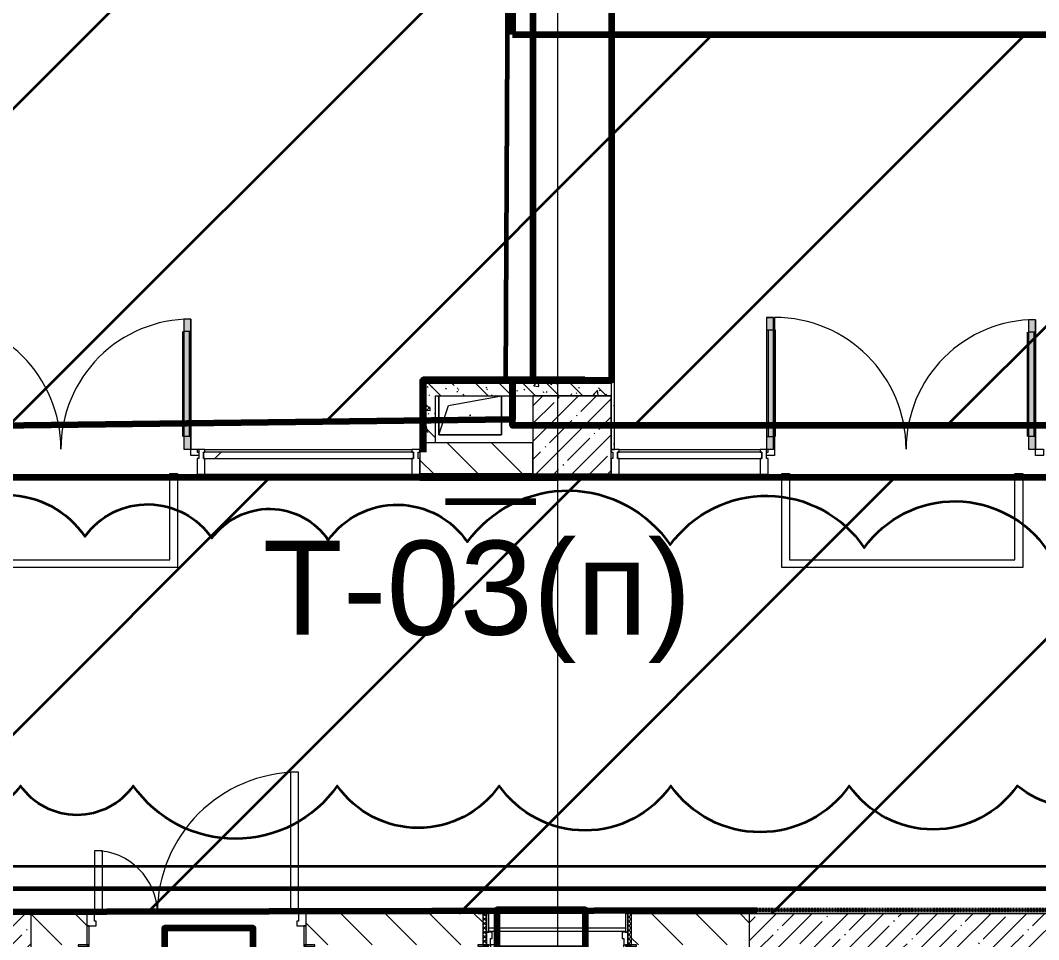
# Model space of a CAD drawing. Header units: millimetres. Extents: x -249154 to 415037, y -45458 to 354837.
# Drawn here: x 107346 to 113840, y 10297 to 16157 of the extents above; entities that cross this region are included whole.
import ezdxf

# ---------------------------------------------------------------- set-up
doc = ezdxf.new("R2010")
doc.units = ezdxf.units.MM
doc.linetypes.add('200_ШТРИХ__ш1_п0_6_', pattern=[320, 200, -120])
doc.linetypes.add('Штрих короткий', pattern=[600, 300, -300])
for name, color, linetype, lineweight in [('0) НЗ Ремонт штукатурка', 6, 'Continuous', 60), ('2)1 штукатурка', 4, 'Continuous', 35), ('3.3) Шпаклевка баз. фин. WD5-13', 160, 'Continuous', 140), ('3.4) Ремонт базовой шпаклевки', 6, 'Continuous', 60), ('3.4) Шп. баз 4 в 525 поз 4838м2', 160, 'Continuous', 140), ('3.4) Шп. фин 4 в 529 поз 11227м2', 6, 'Continuous', 140), ('4) демонтаж НЗ №2', 1, 'Continuous', 35), ('4.1) Дм уборка мусора НЗ 2', 20, 'Continuous', 35), ('4.4) РВР ремонт Штукатурки', 160, 'зигзаг', 35), ('501 заделка отвертсии ком', 5, 'Continuous', 158), ('549 штукатурка гипсом', 40, 'Continuous', 60), ('666 покраска FK1', 211, 'Continuous', 60), ('839 штук откосы', 3, 'Continuous', 158), ('874 шпакл откосы', 5, 'Continuous', 158), ('923 Люки', 170, 'Continuous', 120), ('A-DETL-GENF', 7, 'Continuous', 9), ('A-DOOR-2', 7, 'Continuous', 5), ('A-DOOR-FRAM-2', 7, 'Continuous', 5), ('A-FLOR', 7, 'Continuous', 9), ('A-GENM', 7, 'Continuous', 9), ('A-GLAZ-CURT', 7, 'Continuous', 9), ('A-GLAZ-CURT-1', 7, 'Continuous', 5), ('A-GLAZ-CURT-2', 7, 'Continuous', 20), ('A-GLAZ-CWMG', 7, 'Continuous', 9), ('A-GLAZ-CWMG-1', 7, 'Continuous', 20), ('A-WALL', 7, 'Continuous', 5), ('I-WALL', 7, 'Continuous', 5), ('S-COLS', 7, 'Continuous', 9), ('S-COLS-1', 7, 'Continuous', 5), ('Оси', 7, 'Continuous', 9)]:
    doc.layers.add(name, color=color, linetype=linetype, lineweight=lineweight)
for name, color, linetype, lineweight, true_color in [('A-DOOR-1', 7, 'Continuous', 5, 0xc0c0c0), ('A-DOOR-FRAM-1', 7, 'Continuous', 5, 0xc0c0c0), ('A-WALL-1', 9, 'Continuous', 5, 0x808080), ('A-WALL-FNSH-1', 9, 'Continuous', 5, 0x808080)]:
    doc.layers.add(name, color=color, linetype=linetype, lineweight=lineweight, true_color=true_color)
doc.layers.add('A-FLOR-PATT-1', color=7, linetype='Continuous', lineweight=9, true_color=0xeef6ff, transparency=0.5)
doc.styles.get("Standard").update_dxf_attribs({"font": 'arial.ttf'})
doc.linetypes.add('зигзаг', pattern='A,0.00254,-5.08,[131,ltypeshp.shx,S=5.08,R=0,X=-5.08,Y=0],-10.16,[131,ltypeshp.shx,S=5.08,R=180,X=5.08,Y=0],-5.08', length=20.32254)
pattern_1 = [(45, (64.7, -136.06), (-114.04925, 114.04925), []), (45, (178.75, -136.06), (-114.04925, 114.04925), [201.612, -40.322, 6.706, -33.617])]
pattern_2 = [(135, (64.7, -136.06), (-141.42136, -141.42136), [])]
pattern_3 = [(135, (64.7, -136.06), (-150.8683, -150.8683), [213.36, -35.56, 7.112, -35.56]), (135, (64.7, 14.71), (-150.8683, -150.8683), []), (50, (64.7, -136.06), (255.05767, -22.3145), [26.67, -293.37]), (355, (64.7, -136.06), (-49.3404, 267.47914), [21.336, -234.696]), (100.451, (85.96, -137.92), (205.71947, 245.16356), [22.666, -249.326]), (46.184, (64.7, -64.94), (379.511, -58.86), [40.005, -440.055]), (96.636, (96.33, -69.85), (332.3634, 346.3991), [33.999, -373.989]), (351.184, (64.7, -64.94), (332.3669, 346.3953), [32.004, -352.044]), (21, (100.26, -82.72), (212.26017, -143.17112), [26.67, -293.37]), (326, (100.26, -82.72), (86.52236, 257.86323), [21.336, -234.696]), (71.451, (117.95, -94.65), (298.78395, 114.6901), [22.666, -249.326]), (37.5, (64.7, -136.06), (4.32385, 118.37751), [6.706, -225.146, 6.706, -231.546, -235.585]), (37.5, (64.7, -136.06), (4.32385, 118.37751), [-470.103, 6.706, -228.879]), (7.5, (64.7, -136.06), (93.54758, 140.2533), [6.706, -129.134, 6.706, -219.812, -89.789]), (7.5, (64.7, -136.06), (93.54758, 140.2533), [-362.356, 6.706, -83.083]), (327.5, (-14.6, -136.06), (189.82734, -8.02019), [6.706, -82.194, 6.706, -270.662, -368.046]), (327.5, (-14.6, -136.06), (189.82734, -8.02019), [-366.268, 6.706, -361.34]), (317.5, (-50.16, -136.06), (207.38114, 35.59764), [6.706, -108.864, 6.706, -177.495, -261.366]), (317.5, (-50.16, -136.06), (207.38114, 35.59764), [-299.771, 6.706, -254.66])]
pattern_4 = [(0, (64.7, -136.06), (243.84, 60.96), [20.117, -162.763, 20.117, -162.763, -975.36]), (0, (64.7, -136.06), (243.84, 60.96), [-365.76, 20.117, -345.643, 20.117, -162.763, -426.72]), (0, (64.7, -136.06), (243.84, 60.96), [-914.4, 20.117, -101.803, 20.117, -284.683]), (120, (156.14, -105.58), (-174.71291, 180.691634), [20.117, -162.763, 20.117, -162.763, -975.36]), (120, (156.14, -105.58), (-174.71291, 180.691634), [-365.76, 20.117, -345.643, 20.117, -162.763, -426.72]), (120, (156.14, -105.58), (-174.71291, 180.691634), [-914.4, 20.117, -101.803, 20.117, -284.683]), (240, (186.62, 16.34), (-69.12709, -241.651634), [20.117, -162.763, 20.117, -162.763, -975.36]), (240, (186.62, 16.34), (-69.12709, -241.651634), [-365.76, 20.117, -345.643, 20.117, -162.763, -426.72]), (240, (186.62, 16.34), (-69.12709, -241.651634), [-914.4, 20.117, -101.803, 20.117, -284.683])]

# ---------------------------------------------------------------- blocks, each defined once
blk = doc.blocks.new('110_Дверь_СКБ_1Ст_Внутренняя1 - Д-8 950x2100h_охрана-V22-Объем проектирования 1 этажа')
at = {"layer": 'A-DOOR-2'}
h = blk.add_hatch(dxfattribs=at)
h.set_pattern_fill('FP_33', color=256, style=0, pattern_type=2)
h.set_pattern_definition([(135, (1826.41, 164.685), (-14.14214, -14.14214), []), (225, (1826.41, 164.685), (14.14214, -14.14214), [])])
h.paths.add_polyline_path([(487.5, 100), (462.5, 100), (462.5, -100), (487.5, -100), (487.5, 13.7)])
at = {"layer": 'A-DOOR-FRAM-2'}
h = blk.add_hatch(dxfattribs=at)
h.set_pattern_fill('FP_34', color=256, style=0, pattern_type=2)
h.set_pattern_definition([(45, (-296.384, 164.685), (-14.1421, 14.1421), []), (135, (-296.384, 164.685), (-14.1421, -14.1421), [])])
h.paths.add_polyline_path([(-437.5, 100), (-462.5, 100), (-462.5, -100), (-437.5, -100), (-437.5, 16.5)])
at = {"layer": 'A-DOOR-1'}
for p, q in [((437.5, 950), (397.5, 950)), ((397.5, 950), (397.5, 100)), ((437.5, 100), (437.5, 950)), ((397.5, 100), (437.5, 100))]:
    blk.add_line(p, q, dxfattribs=at)
blk.add_arc((437.5, 100), 850, 90, 180, dxfattribs=at)
at = {"layer": 'A-DOOR-FRAM-1'}
for p, q in [((-422.5, 108), (-492.5, 108)), ((-492.5, 108), (-492.5, 100)), ((-492.5, 100), (-422.5, 100)), ((-437.5, 100), (-462.5, 100)), ((-462.5, 100), (-462.5, -100)), ((-412.5, 100), (-437.5, 100)), ((-437.5, 100), (-437.5, 20)), ((-437.5, -100), (-437.5, 100)), ((-422.5, 100), (-437.5, 100)), ((-437.5, 100), (-437.5, 99)), ((-437.5, 99), (-422.5, 99)), ((-422.5, 100), (-422.5, 108)), ((-422.5, 99), (-422.5, 100)), ((-412.5, 60), (-412.5, 100)), ((437.5, 100), (437.5, 60)), ((462.5, 100), (437.5, 100)), ((517.5, 108), (447.5, 108)), ((447.5, 108), (447.5, 100)), ((462.5, 100), (447.5, 100)), ((447.5, 100), (447.5, 99)), ((447.5, 100), (517.5, 100)), ((447.5, 99), (462.5, 99)), ((462.5, 20), (462.5, 100)), ((487.5, 100), (462.5, 100)), ((462.5, 100), (462.5, -100)), ((462.5, 99), (462.5, 100)), ((487.5, -100), (487.5, 100)), ((517.5, 100), (517.5, 108)), ((-437.5, 20), (-402.5, 20)), ((-422.5, 20), (-437.5, 20)), ((-437.5, 20), (-437.5, -100)), ((-422.5, -100), (-422.5, 20)), ((-402.5, 60), (-412.5, 60)), ((-402.5, 20), (-402.5, 60)), ((437.5, 60), (427.5, 60)), ((427.5, 60), (427.5, 20)), ((427.5, 20), (462.5, 20)), ((462.5, 20), (447.5, 20)), ((447.5, 20), (447.5, -100)), ((462.5, -100), (462.5, 20)), ((-422.5, -100), (-492.5, -100)), ((-492.5, -100), (-492.5, -108)), ((-492.5, -108), (-422.5, -108)), ((-462.5, -100), (-437.5, -100)), ((-437.5, -100), (-422.5, -100)), ((-422.5, -108), (-422.5, -100)), ((447.5, -100), (462.5, -100)), ((517.5, -100), (447.5, -100)), ((447.5, -100), (447.5, -108)), ((447.5, -108), (517.5, -108)), ((462.5, -100), (487.5, -100)), ((517.5, -108), (517.5, -100))]:
    blk.add_line(p, q, dxfattribs=at)
blk = doc.blocks.new('110_Дверь_СКБ_2Ст - Д-2а_л_ Из коридора на лестницу-32216062-Объем проектирования 1 этажа')
at = {"layer": 'A-DOOR-1'}
for p, q in [((662.5, 1000), (612.5, 1000)), ((612.5, 1000), (612.5, 100)), ((662.5, 100), (662.5, 1000)), ((-637.5, 500), (-637.5, 100)), ((-587.5, 500), (-637.5, 500)), ((-587.5, 100), (-587.5, 500)), ((-637.5, 100), (-587.5, 100)), ((612.5, 100), (662.5, 100))]:
    blk.add_line(p, q, dxfattribs=at)
for centre, radius, start, end in [((662.5, 100), 900, 90, 180), ((-637.5, 100), 400, 360, 90)]:
    blk.add_arc(centre, radius, start, end, dxfattribs=at)
at = {"layer": 'A-DOOR-FRAM-1'}
for p, q in [((-672.5, 108), (-742.5, 108)), ((-742.5, 108), (-742.5, 100)), ((-742.5, 100), (-672.5, 100)), ((-637.5, 100), (-687.5, 100)), ((-687.5, 100), (-687.5, 20)), ((-672.5, 100), (-672.5, 108)), ((-637.5, 50), (-637.5, 100)), ((662.5, 100), (662.5, 50)), ((712.5, 100), (662.5, 100)), ((767.5, 108), (697.5, 108)), ((697.5, 108), (697.5, 100)), ((697.5, 100), (767.5, 100)), ((712.5, 20), (712.5, 100)), ((767.5, 100), (767.5, 108)), ((-687.5, 20), (-627.5, 20)), ((-672.5, 20), (-687.5, 20)), ((-687.5, 20), (-687.5, -100)), ((-672.5, -100), (-672.5, 20)), ((-627.5, 50), (-637.5, 50)), ((-627.5, 20), (-627.5, 50)), ((662.5, 50), (652.5, 50)), ((652.5, 50), (652.5, 20)), ((652.5, 20), (712.5, 20)), ((712.5, 20), (697.5, 20)), ((697.5, 20), (697.5, -100)), ((712.5, -100), (712.5, 20)), ((-672.5, -100), (-742.5, -100)), ((-742.5, -100), (-742.5, -108)), ((-742.5, -108), (-672.5, -108)), ((-687.5, -100), (-672.5, -100)), ((-672.5, -108), (-672.5, -100)), ((697.5, -100), (712.5, -100)), ((767.5, -100), (697.5, -100)), ((697.5, -100), (697.5, -108)), ((697.5, -108), (767.5, -108)), ((767.5, -108), (767.5, -100))]:
    blk.add_line(p, q, dxfattribs=at)
blk = doc.blocks.new('Прямоугольный импост - Импост структурный с накладкой - 160мм Темный-32354018-Объем проектирования 1 этажа')
at = {"layer": 'A-GLAZ-CWMG'}
for p, q in [((108459, 13557), (109779, 13557)), ((108459, 13400), (109779, 13400))]:
    blk.add_line(p, q, dxfattribs=at)
blk = doc.blocks.new('Дверь_Витражная_остекление_ - ВВ-12 остекление-32353611-Объем проектирования 1 этажа')
at = {"layer": 'A-DETL-GENF'}
for p, q in [((-789.5, -20), (-834.5, -20)), ((-834.5, -849), (-834.5, -20)), ((-789.5, -20), (-834.5, -20)), ((-834.5, -20), (-834.5, -849)), ((-789.5, -849), (-789.5, -20)), ((-789.5, -849), (-789.5, -20)), ((839.5, -860), (839.5, -20)), ((839.5, -20), (839.5, -860)), ((884.5, -860), (884.5, -20)), ((884.5, -860), (884.5, -20)), ((-834.5, -100), (-789.5, -100)), ((-824.5, -769), (-824.5, -100)), ((-780.5, -769), (-780.5, -100)), ((830.5, -780), (830.5, -100)), ((884.5, -100), (839.5, -100)), ((874.5, -780), (874.5, -100)), ((-834.5, -769), (-789.5, -769)), ((884.5, -780), (839.5, -780)), ((-834.5, -849), (-789.5, -849)), ((-834.5, -849), (-789.5, -849)), ((884.5, -860), (839.5, -860)), ((839.5, -860), (884.5, -860))]:
    blk.add_line(p, q, dxfattribs=at)
at = {"layer": 'A-DOOR-1'}
for p, q in [((-884.5, 20), (-834.5, 20)), ((-884.5, -20), (-884.5, 20)), ((-834.5, 20), (-834.5, -20)), ((834.5, 20), (884.5, 20)), ((834.5, -20), (834.5, 20)), ((884.5, 20), (884.5, -20)), ((-834.5, -20), (-884.5, -20)), ((-834.5, -849), (-834.5, -20)), ((834.5, -860), (834.5, -20)), ((884.5, -20), (834.5, -20))]:
    blk.add_line(p, q, dxfattribs=at)
for centre, radius, start, end in [((-834.5, -20), 829, 270, 0), ((834.5, -20), 840, 180, 270)]:
    blk.add_arc(centre, radius, start, end, dxfattribs=at)
blk = doc.blocks.new('Прямоугольный импост - Импост структурный с накладкой - 160мм Темный-V112-Объем проектирования 1 этажа')
at = {"layer": 'A-GLAZ-CWMG-1'}
for p, q in [((-25, 0), (-25, 17)), ((-25, 17), (25, 17)), ((-15, 0), (-25, 0)), ((-15, -40), (-15, 0)), ((25, 0), (15, 0)), ((15, 0), (15, -40)), ((25, 17), (25, 0)), ((-25, -140), (-25, -40)), ((-25, -40), (-15, -40)), ((15, -40), (25, -40)), ((25, -40), (25, -140)), ((25, -140), (-25, -140))]:
    blk.add_line(p, q, dxfattribs=at)
blk = doc.blocks.new('Системная панель - Стекло - 40мм-32353599-Объем проектирования 1 этажа')
at = {"layer": 'A-GLAZ-CURT-1'}
h = blk.add_hatch(dxfattribs=at)
h.set_pattern_fill('FP_131', color=256, style=0, pattern_type=2)
h.set_pattern_definition([(225, (109319, 13340), (565.6854, -565.6854), [400, -1200]), (225, (109719, 13540), (565.6854, -565.6854), [1200, -400]), (225, (108919, 13740), (565.6854, -565.6854), [400, -1200])])
h.paths.add_polyline_path([(670, 40), (-670, 40), (-670, 0), (670, 0)])
at = {"layer": 'A-GLAZ-CURT-2'}
for p, q in [((670, 40), (-670, 40)), ((-670, 40), (-670, 0)), ((-670, 0), (670, 0)), ((670, 0), (670, 40))]:
    blk.add_line(p, q, dxfattribs=at)
blk = doc.blocks.new('Прямоугольный импост - Импост структурный с накладкой - 160мм Темный-V113-Объем проектирования 1 этажа')
at = {"layer": 'A-GLAZ-CWMG-1'}
for p, q in [((-50, 0), (-50, 17)), ((-50, 17), (0, 17)), ((-40, 0), (-50, 0)), ((-40, -40), (-40, 0)), ((0, 0), (-10, 0)), ((-10, 0), (-10, -40)), ((0, 17), (0, 0)), ((-50, -140), (-50, -40)), ((-50, -40), (-40, -40)), ((-10, -40), (0, -40)), ((0, -40), (0, -140)), ((0, -140), (-50, -140))]:
    blk.add_line(p, q, dxfattribs=at)
blk = doc.blocks.new('GM_Отверстие прямоугольное _в плите_ - Отверстие-V201-Объем проектирования 1 этажа')
at = {"layer": 'A-GENM'}
for p, q in [((-200, -125), (-200, 125)), ((-200, 125), (-200, -125)), ((-137.5, 62.5), (200, 125)), ((200, 125), (200, -125)), ((200, -125), (200, 125)), ((-200, -125), (-137.5, 62.5)), ((200, -125), (-200, -125)), ((-200, -125), (200, -125))]:
    blk.add_line(p, q, dxfattribs=at)
for start, end in [(360, 180), (180, 360)]:
    blk.add_arc((0, 0), 2.5, start, end, dxfattribs=at)
blk = doc.blocks.new('Системная панель - Стекло - 40мм-32354452-Объем проектирования 1 этажа')
at = {"layer": 'A-GLAZ-CURT-1'}
h = blk.add_hatch(dxfattribs=at)
h.set_pattern_fill('FP_190', color=256, style=0, pattern_type=2)
h.set_pattern_definition([(225, (111750.2, 13340), (565.6854, -565.6854), [400, -1200]), (225, (112150.2, 13540), (565.6854, -565.6854), [1200, -400]), (225, (111350.2, 13740), (565.6854, -565.6854), [400, -1200])])
h.paths.add_polyline_path([(460.2, 40), (-460.2, 40), (-459.8, 0), (460.2, 0), (460.2, 20.1)])
at = {"layer": 'A-GLAZ-CURT-2'}
for p, q in [((460.2, 40), (-460.2, 40)), ((-460.2, 40), (-460.2, 0)), ((-460.2, 0), (460.2, 0)), ((460.2, 0), (460.2, 40))]:
    blk.add_line(p, q, dxfattribs=at)
blk = doc.blocks.new('Прямоугольный импост - Импост структурный с накладкой - 160мм Темный-32355003-Объем проектирования 1 этажа')
at = {"layer": 'A-GLAZ-CWMG'}
for p, q in [((111100, 13557), (112000.4, 13557)), ((111100, 13400), (112000.4, 13400))]:
    blk.add_line(p, q, dxfattribs=at)
blk = doc.blocks.new('Прямоугольный импост - Импост структурный с накладкой - 160мм Темный-30755595-Объем проектирования 1 этажа')
at = {"layer": 'A-GLAZ-CWMG-1'}
for p, q in [((0, 17), (-50, 17)), ((-50, 17), (-50, 0)), ((-50, 0), (-40, 0)), ((-40, 0), (-40, -40)), ((-10, -40), (-10, 0)), ((-10, 0), (0, 0)), ((0, 0), (0, 17)), ((-40, -40), (-50, -40)), ((-50, -40), (-50, -140)), ((0, -40), (-10, -40)), ((0, -140), (0, -40)), ((-50, -140), (0, -140))]:
    blk.add_line(p, q, dxfattribs=at)
blk = doc.blocks.new('Дверь_Витражная_остекление_ - ВВ-13 остекление-32355241-Объем проектирования 1 этажа')
at = {"layer": 'A-DETL-GENF'}
for p, q in [((-787.5, -20), (-832.5, -20)), ((-832.5, -845), (-832.5, -20)), ((-787.5, -20), (-832.5, -20)), ((-832.5, -20), (-832.5, -845)), ((-787.5, -845), (-787.5, -20)), ((-787.5, -845), (-787.5, -20)), ((837.5, -860), (837.5, -20)), ((837.5, -20), (837.5, -860)), ((882.5, -860), (882.5, -20)), ((882.5, -860), (882.5, -20)), ((-832.5, -100), (-787.5, -100)), ((-822.5, -765), (-822.5, -100)), ((-778.5, -765), (-778.5, -100)), ((828.5, -780), (828.5, -100)), ((882.5, -100), (837.5, -100)), ((872.5, -780), (872.5, -100)), ((-832.5, -765), (-787.5, -765)), ((882.5, -780), (837.5, -780)), ((-832.5, -845), (-787.5, -845)), ((-832.5, -845), (-787.5, -845)), ((882.5, -860), (837.5, -860)), ((837.5, -860), (882.5, -860))]:
    blk.add_line(p, q, dxfattribs=at)
at = {"layer": 'A-DOOR-1'}
for p, q in [((-882.5, 20), (-832.5, 20)), ((-882.5, -20), (-882.5, 20)), ((-832.5, 20), (-832.5, -20)), ((832.5, 20), (882.5, 20)), ((832.5, -20), (832.5, 20)), ((882.5, 20), (882.5, -20)), ((-832.5, -20), (-882.5, -20)), ((-832.5, -845), (-832.5, -20)), ((832.5, -860), (832.5, -20)), ((882.5, -20), (832.5, -20))]:
    blk.add_line(p, q, dxfattribs=at)
for centre, radius, start, end in [((-832.5, -20), 825, 270, 0), ((832.5, -20), 840, 180, 270)]:
    blk.add_arc(centre, radius, start, end, dxfattribs=at)

msp = doc.modelspace()

# ---------------------------------------------------------------- hatches: boundary and pattern name
at = {"layer": '4.1) Дм уборка мусора НЗ 2'}
h = msp.add_hatch(dxfattribs=at)
h.set_pattern_fill('ANSI31', color=1, scale=444)
h.paths.add_polyline_path([(117765.4, 16067), (110485.5, 16067), (110485.5, 20908.2), (108564, 20884.4), (108554.7, 20617.9), (108194.7, 20630.4), (108194.7, 20879.9), (101482.7, 20796.7), (101235.7, 20791.1), (101235.7, 20616.9), (100913.2, 20616.9), (100913.2, 17613.9), (101462.7, 17593.9), (101511.7, 13502), (105598.3, 13552.6), (105614.7, 13864.9), (106135.7, 13863.9), (106135.7, 13559.3), (109914.7, 13606.1), (109914.7, 13864.9), (110485.5, 13864.9), (110485.5, 13573.4), (117765.4, 13573.4)])
h = msp.add_hatch(dxfattribs=at)
h.set_pattern_fill('ANSI31', color=1, scale=444)
h.paths.add_polyline_path([(120423.7, 13242.9), (101674.7, 13242.9), (101674.7, 10463.9), (120423.7, 10463.9)])
at = {"layer": 'A-FLOR-PATT-1'}
h = msp.add_hatch(color=256, dxfattribs=at)
h.paths.add_polyline_path([(113775.2, 13423.9), (113820.2, 13423.9), (113820.2, 14248.9), (113775.2, 14248.9), (113775.2, 13459.9)])
h.paths.add_polyline_path([(112105.2, 13423.9), (112150.2, 13423.9), (112150.2, 14263.9), (112105.2, 14263.9), (112105.2, 13636.4)])
h.paths.add_polyline_path([(108433.7, 13423.9), (108433.7, 14252.9), (108388.7, 14252.9), (108388.7, 13423.9)])
h.paths.add_polyline_path([(106759.7, 13423.9), (106759.7, 14263.9), (106714.7, 14263.9), (106714.7, 13423.9)])
h.paths.add_polyline_path([(105374.7, 13423.9), (105374.7, 14254.9), (105329.7, 14254.9), (105329.7, 13423.9)])
h.paths.add_polyline_path([(103653.7, 13423.9), (103698.7, 13423.9), (103698.7, 14263.9), (103653.7, 14263.9), (103653.7, 13571.3)])
at = {"layer": 'I-WALL'}
h = msp.add_hatch(dxfattribs=at)
h.set_pattern_fill('FP_191', color=256, style=0, pattern_type=2)
h.set_pattern_definition(pattern_4)
h.paths.add_polyline_path([(109894.7, 13463.9), (109914.7, 13463.9), (109914.7, 13863.9), (109894.7, 13863.9), (109894.7, 13636.4)])
h = msp.add_hatch(dxfattribs=at)
h.set_pattern_fill('FP_191', color=256, style=0, pattern_type=2)
h.set_pattern_definition(pattern_4)
h.paths.add_polyline_path([(109994.7, 13843.9), (111134.7, 13843.9), (111134.7, 13863.9), (109914.7, 13863.9), (109914.7, 13843.9)])
h = msp.add_hatch(dxfattribs=at)
h.set_pattern_fill('FP_41', color=256, style=0, pattern_type=2)
h.set_pattern_definition(pattern_3)
h.paths.add_polyline_path([(109914.7, 13463.9), (109994.7, 13463.9), (109994.7, 13843.9), (109914.7, 13843.9), (109914.7, 13636.4)])
h = msp.add_hatch(dxfattribs=at)
h.set_pattern_fill('FP_41', color=256, style=0, pattern_type=2)
h.set_pattern_definition(pattern_3)
h.paths.add_polyline_path([(109994.7, 13763.9), (111114.7, 13763.9), (111114.7, 13843.9), (109994.7, 13843.9)])
h = msp.add_hatch(dxfattribs=at)
h.set_pattern_fill('FP_191', color=256, style=0, pattern_type=2)
h.set_pattern_definition(pattern_4)
h.paths.add_polyline_path([(111134.7, 13420.9), (111134.7, 13843.9), (111114.7, 13843.9), (111114.7, 13420.9)])
h = msp.add_hatch(dxfattribs=at)
h.set_pattern_fill('FP_23', color=256, style=0, pattern_type=2)
h.set_pattern_definition(pattern_2)
h.paths.add_polyline_path([(110614.7, 13263.9), (110614.7, 13463.9), (109893.7, 13463.9), (109894.7, 13263.9), (110115.8, 13263.9)])
h.paths.add_polyline_path([(106114.7, 13263.9), (106674.7, 13263.9), (106674.7, 13463.9), (106114.7, 13463.9)])
h.paths.add_polyline_path([(105614.7, 13263.9), (105614.7, 13463.9), (105464.7, 13463.9), (105464.7, 13263.9), (105594.7, 13263.9)])
h.paths.add_polyline_path([(101462.7, 13263.9), (101462.7, 13463.9), (101164.7, 13463.9), (101164.7, 13263.9), (101262.7, 13263.9)])
h = msp.add_hatch(dxfattribs=at)
h.set_pattern_fill('FP_191', color=256, style=0, pattern_type=2)
h.set_pattern_definition(pattern_4)
h.paths.add_polyline_path([(110686.7, 13243.9), (111114.7, 13243.9), (111114.7, 13263.9), (109914.7, 13263.9), (109914.7, 13243.9), (110614.7, 13243.9)])
h = msp.add_hatch(dxfattribs=at)
h.set_pattern_fill('FP_191', color=256, style=0, pattern_type=2)
h.set_pattern_definition(pattern_4)
h.paths.add_polyline_path([(119394.7, 10463.9), (121254.7, 10463.9), (121254.6, 10483.9), (111244.7, 10483.9), (111244.7, 10471.9), (111274.7, 10471.9), (111274.7, 10463.9), (118009.5, 10463.9)])
h.paths.add_polyline_path([(109224.7, 10463.9), (110264.7, 10463.9), (110264.7, 10471.9), (110294.7, 10471.9), (110294.7, 10483.9), (109194.7, 10483.9), (109194.7, 10471.9), (109224.7, 10471.9), (109224.7, 10464.5)])
h.paths.add_polyline_path([(107194.7, 10463.9), (107714.7, 10464.2), (107714.7, 10471.9), (107744.7, 10471.9), (107744.7, 10483.9), (105159.7, 10483.9), (105159.7, 10471.9), (105189.7, 10471.9), (105189.7, 10463.9), (107021.2, 10463.9)])
h.paths.add_polyline_path([(102895.1, 10463.9), (103679.7, 10464.2), (103679.7, 10471.9), (103709.7, 10471.9), (103709.7, 10483.9), (100893.7, 10483), (100873.7, 10463.9), (101674.7, 10463.9)])
h.paths.add_polyline_path([(100873.7, 10463.9), (100893.7, 10483.9), (100873.7, 10483.9)])
h = msp.add_hatch(dxfattribs=at)
h.set_pattern_fill('FP_1', color=256, style=0, pattern_type=2)
h.set_pattern_definition(pattern_1)
h.paths.add_polyline_path([(107414.7, 2263.9), (107414.7, 10243.9), (107194.7, 10263.9), (107194.7, 2263.9), (107414.5, 2263.9)])
h.paths.add_polyline_path([(107414.7, 10243.9), (107414.7, 10463.9), (107194.7, 10463.9), (107194.7, 10263.9)])
h = msp.add_hatch(dxfattribs=at)
h.set_pattern_fill('FP_23', color=256, style=0, pattern_type=2)
h.set_pattern_definition(pattern_2)
h.paths.add_polyline_path([(119414.7, 10263.9), (121274.7, 10263.9), (121274.7, 10463.9), (119394.7, 10463.9), (119394.7, 10263.9), (119399.6, 10263.9)])
h.paths.add_polyline_path([(111274.7, 10263.9), (111994.7, 10263.9), (111994.7, 10463.9), (111244.7, 10463.9), (111244.7, 10263.9)])
h.paths.add_polyline_path([(110194.7, 10263.9), (110294.7, 10263.9), (110294.7, 10463.9), (109169.7, 10463.9), (109169.7, 10263.9), (110115.8, 10263.9)])
h.paths.add_polyline_path([(107745.5, 10263.9), (107769.7, 10263.9), (107769.7, 10463.9), (107414.7, 10463.9), (107414.7, 10263.9), (107744.7, 10263.9)])
h = msp.add_hatch(dxfattribs=at)
h.set_pattern_fill('FP_1', color=256, style=0, pattern_type=2)
h.set_pattern_definition(pattern_1)
h.paths.add_polyline_path([(119314.7, 10243.9), (119394.7, 10243.9), (119394.7, 10463.9), (111994.7, 10463.9), (111994.7, 10243.9), (119043.6, 10243.9)])
at = {"layer": 'S-COLS-1'}
h = msp.add_hatch(dxfattribs=at)
h.set_pattern_fill('FP_1', color=256, style=0, pattern_type=2)
h.set_pattern_definition(pattern_1)
h.paths.add_polyline_path([(110614.7, 13263.9), (111114.7, 13263.9), (111114.7, 13763.9), (110614.7, 13763.9), (110614.7, 13363.9)])

# ---------------------------------------------------------------- linework, layer by layer
at = {"layer": '0) НЗ Ремонт штукатурка', "color": 3, "linetype": '200_ШТРИХ__ш1_п0_6_', "ltscale": 0.03}
msp.add_lwpolyline([(119393.7, 10483.9), (111994.7, 10483.9)], dxfattribs=at)
at = {"layer": '2)1 штукатурка'}
for points in [[(110945.3, 13864.9), (109913.7, 13864.9), (109913.7, 13403.9)], [(119393.7, 10483.9), (121273.7, 10483.9), (121273.7, 12292.9), (120443.7, 12292.9), (120422.7, 13242.9), (101163.7, 13242.9)], [(101673.7, 10463.9), (112042.2, 10483.9)]]:
    msp.add_lwpolyline(points, dxfattribs=at)
at = {"layer": '3.3) Шпаклевка баз. фин. WD5-13', "ltscale": 0.5}
msp.add_lwpolyline([(110058.1, 13090.2), (110634.2, 13090.2)], dxfattribs=at)
at = {"layer": '3.4) Ремонт базовой шпаклевки', "linetype": 'Штрих короткий', "ltscale": 0.01}
msp.add_lwpolyline([(101110.9, 10623.8), (121165.7, 10623.8), (121165.7, 12213.2), (120320.8, 12213.2), (120320.8, 13198.6), (115622.1, 13198.6)], dxfattribs=at)
at = {"layer": '3.4) Шп. баз 4 в 525 поз 4838м2'}
for points in [[(101482.7, 20796.7), (110485.5, 20908.2), (110485.5, 16067)], [(117765.4, 16067), (117765.4, 13573.4), (110485.5, 13573.4), (110485.5, 13864.9)], [(110485.5, 13864.9), (110485.5, 13613.2), (101482.7, 13501.7)], [(110946.3, 13864.9), (109914.7, 13864.9), (109914.7, 13403.9)], [(121274.7, 12292.9), (120444.7, 12292.9), (120423.7, 13242.9), (101164.7, 13242.9)], [(101674.7, 10463.9), (112043.2, 10483.9)]]:
    msp.add_lwpolyline(points, dxfattribs=at)
at = {"layer": '3.4) Шп. фин 4 в 529 поз 11227м2'}
for points in [[(101482.7, 20796.7), (110485.5, 20908.2), (110485.5, 16067)], [(110485.5, 16067), (117765.4, 16067), (117765.4, 13573.4), (110485.5, 13573.4), (110485.5, 13864.9)], [(110485.5, 13864.9), (110485.5, 13613.2), (101482.7, 13501.7)], [(110946.3, 13864.9), (109914.7, 13864.9), (109914.7, 13403.9)], [(119394.7, 10483.9), (121274.7, 10483.9), (121274.7, 12292.9), (120444.7, 12292.9), (120423.7, 13242.9), (101164.7, 13242.9)], [(101674.7, 10463.9), (112043.2, 10483.9)]]:
    msp.add_lwpolyline(points, dxfattribs=at)
at = {"layer": '4) демонтаж НЗ №2'}
for points in [[(101482.7, 20796.7), (110485.5, 20908.2), (110485.5, 16067)], [(110485.5, 16067), (117765.4, 16067), (117765.4, 13573.4), (110485.5, 13573.4), (110485.5, 13864.9)], [(110485.5, 13864.9), (110485.5, 13613.2), (101482.7, 13501.7)], [(110946.3, 13864.9), (109914.7, 13864.9), (109914.7, 13403.9)], [(119394.7, 10483.9), (121274.7, 10483.9), (121274.7, 12292.9), (120444.7, 12292.9), (120423.7, 13242.9), (101164.7, 13242.9)], [(101674.7, 10463.9), (112043.2, 10483.9)]]:
    msp.add_lwpolyline(points, dxfattribs=at)
at = {"layer": '4.4) РВР ремонт Штукатурки', "ltscale": 0.1}
for points in [[(109893.7, 13263.9), (110614.7, 13263.9)], [(101312.7, 10766.2), (116024.7, 10766.2)]]:
    msp.add_lwpolyline(points, dxfattribs=at)
at = {"layer": '4.4) РВР ремонт Штукатурки', "color": 1, "linetype": 'ByBlock', "flags": 128}
msp.add_lwpolyline([(106766.7, 12880.9, -0.520567), (107757.1, 12866.8, -0.520567), (108568, 12855.2, -0.520567), (109309.5, 12844.5, -0.520567), (110196.8, 12831.8, -0.520567), (111490.7, 12813.3, -0.520567), (112727.7, 12795.6, -0.520567), (113895.6, 12778.9, -0.520567), (114577.4, 12769.1, -0.520567), (115366.8, 12757.8, -0.520567), (116513.2, 12741.4, -0.520567), (117667.4, 12724.9, -0.520567), (116871.7, 12408.8, -0.520567), (115737.9, 11963.6, -0.520567), (114664, 11541.9, -0.520567), (113704.1, 11278, -0.520567), (112632.5, 11278, -0.520567), (111494.9, 11278, -0.520567), (110400.2, 11278, -0.520567), (109367.4, 11278, -0.520567), (108066.5, 11278, -0.520567), (107347.6, 11278, -0.520567), (106626.3, 11278, -0.520567)], format="xyb", dxfattribs=at)
at = {"layer": '501 заделка отвертсии ком', "ltscale": 0.5}
for points in [[(110384.7, 10240.4), (110950, 10240.4), (110950, 10486.2), (110384.7, 10486.2)], [(108265.4, 10124.4), (108830.8, 10124.4), (108830.8, 10370.2), (108265.4, 10370.2)]]:
    msp.add_lwpolyline(points, close=True, dxfattribs=at)
at = {"layer": '549 штукатурка гипсом', "ltscale": 0.01}
msp.add_lwpolyline([(101110.9, 10623.8), (121165.7, 10623.8), (121165.7, 12213.2), (120320.8, 12213.2), (120320.8, 13198.6), (115622.1, 13198.6)], dxfattribs=at)
at = {"layer": '666 покраска FK1', "ltscale": 0.5}
msp.add_lwpolyline([(110443.1, 13864.9), (110466.7, 18978.4), (106114.7, 18978.4), (106104.9, 13864)], dxfattribs=at)
at = {"layer": '666 покраска FK1'}
msp.add_lwpolyline([(110485.5, 16067), (117765.4, 16067), (117765.4, 13573.4), (110485.5, 13573.4), (110485.5, 13864.9)], dxfattribs=at)
at = {"layer": '839 штук откосы', "ltscale": 0.5}
msp.add_lwpolyline([(110614.7, 13863.9), (111117.8, 13863.9), (111117.8, 18419.8), (110614.7, 18419.8)], close=True, dxfattribs=at)
at = {"layer": '874 шпакл откосы', "ltscale": 0.5}
msp.add_lwpolyline([(110614.7, 13863.9), (111117.8, 13863.9), (111117.8, 18419.8), (110614.7, 18419.8)], close=True, dxfattribs=at)
at = {"layer": '923 Люки', "ltscale": 0.5}
msp.add_lwpolyline([(109894.7, 13243.9), (110774.7, 13242.9)], dxfattribs=at)
at = {"layer": 'A-FLOR'}
for p, q in [((110614.7, 13863.9), (110614.7, 18443.9)), ((111114.7, 16156.9), (111114.7, 13863.9)), ((111134.7, 13863.9), (109894.7, 13863.9)), ((109894.7, 13863.9), (109894.7, 13463.9)), ((111134.7, 13420.9), (111134.7, 13863.9)), ((108298.5, 12718.5), (108298.5, 13268.5)), ((108298.5, 13268.5), (108348.5, 13268.5)), ((108348.5, 13268.5), (108348.5, 12668.5)), ((109894.7, 13263.9), (109894.7, 13243.9)), ((111134.7, 13243.9), (111134.7, 13263.9)), ((112201.8, 12668.5), (112201.8, 13268.5)), ((112201.8, 13268.5), (112251.8, 13268.5)), ((112251.8, 13268.5), (112251.8, 12718.5)), ((113688.9, 12718.5), (113688.9, 13268.5)), ((113688.9, 13268.5), (113738.9, 13268.5)), ((113738.9, 13268.5), (113738.9, 12668.5)), ((106813.5, 13243.9), (108346.2, 13243.9)), ((108348.5, 13243.9), (112201.8, 13243.9)), ((111134.7, 13243.9), (112201.8, 13243.9)), ((112204, 13243.9), (113736.7, 13243.9)), ((113738.9, 13243.9), (120423.7, 13243.9)), ((108348.5, 12668.5), (106811.3, 12668.5)), ((106861.3, 12718.5), (108298.5, 12718.5)), ((113738.9, 12668.5), (112201.8, 12668.5)), ((112251.8, 12718.5), (113688.9, 12718.5)), ((107819.7, 10483.9), (105084.7, 10483.9)), ((107744.7, 10471.9), (107744.7, 10483.9)), ((107869.7, 10483.9), (109069.7, 10483.9)), ((109119.7, 10483.9), (110294.7, 10483.9)), ((109194.7, 10483.9), (109194.7, 10471.9)), ((110294.7, 10471.9), (110294.7, 10483.9)), ((112041.4, 10483.9), (111244.7, 10483.9)), ((121254.7, 10483.9), (112043.2, 10483.9)), ((111204.7, 10370.2), (110334.7, 10370.2)), ((110334.7, 10350.2), (111204.7, 10350.2))]:
    msp.add_line(p, q, dxfattribs=at)
at = {"layer": 'A-WALL'}
for p, q in [((110614.7, 13263.9), (110614.7, 13463.9)), ((107414.7, 2263.9), (107414.7, 10463.9)), ((112043.2, 10483.9), (112041.4, 10483.9))]:
    msp.add_line(p, q, dxfattribs=at)
at = {"layer": 'A-WALL-1'}
for p, q in [((109914.7, 13843.9), (109914.7, 13463.9)), ((109914.7, 13420.9), (109914.7, 13843.9)), ((109914.7, 13843.9), (111114.7, 13843.9)), ((111114.7, 13843.9), (111114.7, 13420.9)), ((109994.7, 13463.9), (109994.7, 13763.9)), ((109994.7, 13763.9), (111114.7, 13763.9)), ((110614.7, 13463.9), (109893.7, 13463.9)), ((109893.7, 13463.9), (109893.7, 13263.9)), ((109894.7, 13463.9), (109894.7, 13420.9)), ((109894.7, 13420.9), (109914.7, 13420.9)), ((111114.7, 13420.9), (111134.7, 13420.9)), ((109893.7, 13263.9), (110614.7, 13263.9)), ((109913.7, 13263.9), (109913.7, 13243.9)), ((111114.7, 13263.9), (109914.7, 13263.9)), ((111114.7, 13253.9), (111114.7, 13263.9)), ((111115.7, 13253.9), (111114.7, 13253.9)), ((111115.7, 13242.9), (111115.7, 13253.9)), ((111114.7, 13242.9), (111115.7, 13242.9)), ((107714.7, 10463.9), (105189.7, 10463.9)), ((110264.7, 10463.9), (109224.7, 10463.9)), ((111244.7, 10483.9), (111244.7, 10471.9)), ((111274.7, 10463.9), (121274.7, 10463.9)), ((111994.7, 10463.9), (111994.7, 6563.9))]:
    msp.add_line(p, q, dxfattribs=at)
at = {"layer": 'A-WALL-FNSH-1'}
for p, q in [((109893.7, 13864.9), (109893.7, 13463.9)), ((111135.7, 13864.9), (109893.7, 13864.9)), ((111135.7, 13420.9), (111135.7, 13864.9)), ((111134.7, 13420.9), (111135.7, 13420.9)), ((109913.7, 13243.9), (109913.7, 13242.9)), ((109913.7, 13242.9), (111114.7, 13242.9)), ((111114.7, 13242.9), (111114.7, 13243.9)), ((107769.7, 10484.9), (105159.7, 10484.9)), ((107769.7, 10483.9), (107769.7, 10484.9)), ((110294.7, 10484.9), (109169.7, 10484.9)), ((109169.7, 10484.9), (109169.7, 10483.9)), ((110294.7, 10483.9), (110294.7, 10484.9)), ((121253.7, 10484.9), (111244.7, 10484.9)), ((111244.7, 10484.9), (111244.7, 10483.9))]:
    msp.add_line(p, q, dxfattribs=at)
at = {"layer": 'S-COLS'}
msp.add_line((110614.7, 13463.9), (110614.7, 13263.9), dxfattribs=at)
at = {"layer": 'S-COLS-1'}
for p, q in [((111114.7, 13763.9), (110614.7, 13763.9)), ((110614.7, 13763.9), (110614.7, 13463.9)), ((111114.7, 13263.9), (111114.7, 13763.9)), ((110614.7, 13263.9), (111114.7, 13263.9))]:
    msp.add_line(p, q, dxfattribs=at)
at = {"layer": 'Оси'}
msp.add_lwpolyline([(110774.7, -2042.3), (110774.7, 2957.7), (110774.7, 16892.2), (110774.7, 21892.2)], dxfattribs=at)

# ---------------------------------------------------------------- block references
at = {"layer": 'A-DOOR-1', "rotation": 180}
for name, p in [('Дверь_Витражная_остекление_ - ВВ-12 остекление-32353611-Объем проектирования 1 этажа', (107599.2, 13403.9)), ('Дверь_Витражная_остекление_ - ВВ-13 остекление-32355241-Объем проектирования 1 этажа', (112987.7, 13403.9)), ('110_Дверь_СКБ_1Ст_Внутренняя1 - Д-8 950x2100h_охрана-V22-Объем проектирования 1 этажа', (110782.2, 10363.9))]:
    msp.add_blockref(name, p, dxfattribs=at)
at = {"layer": 'A-DOOR-1'}
msp.add_blockref('110_Дверь_СКБ_2Ст - Д-2а_л_ Из коридора на лестницу-32216062-Объем проектирования 1 этажа', (108457.2, 10363.9), dxfattribs=at)
at = {"layer": 'A-GENM'}
msp.add_blockref('GM_Отверстие прямоугольное _в плите_ - Отверстие-V201-Объем проектирования 1 этажа', (110214.7, 13638.9), dxfattribs=at)
at = {"layer": 'A-GLAZ-CURT', "rotation": 180}
for name, p in [('Системная панель - Стекло - 40мм-32353599-Объем проектирования 1 этажа', (109183.7, 13403.9)), ('Системная панель - Стекло - 40мм-32354452-Объем проектирования 1 этажа', (111614.9, 13403.9))]:
    msp.add_blockref(name, p, dxfattribs=at)
at = {"layer": 'A-GLAZ-CWMG', "extrusion": (0, 0, -1)}
for name, p in [('Прямоугольный импост - Импост структурный с накладкой - 160мм Темный-V112-Объем проектирования 1 этажа', (-108498.7, 13403.9)), ('Прямоугольный импост - Импост структурный с накладкой - 160мм Темный-V113-Объем проектирования 1 этажа', (-111114.7, 13403.9)), ('Прямоугольный импост - Импост структурный с накладкой - 160мм Темный-V112-Объем проектирования 1 этажа', (-112090.2, 13403.9))]:
    msp.add_blockref(name, p, dxfattribs=at)
at = {"layer": 'A-GLAZ-CWMG'}
for name, p in [('Прямоугольный импост - Импост структурный с накладкой - 160мм Темный-32354018-Объем проектирования 1 этажа', (64.7, -136.1)), ('Прямоугольный импост - Импост структурный с накладкой - 160мм Темный-30755595-Объем проектирования 1 этажа', (109893.7, 13403.9)), ('Прямоугольный импост - Импост структурный с накладкой - 160мм Темный-32355003-Объем проектирования 1 этажа', (64.7, -136.1))]:
    msp.add_blockref(name, p, dxfattribs=at)

# ---------------------------------------------------------------- texts
at = {"layer": '923 Люки', "insert": (108890.8, 12840.1), "char_height": 600, "width": 3064.482, "attachment_point": 1}
msp.add_mtext('T-03(п)', dxfattribs=at)

doc.saveas('drawing.dxf')
